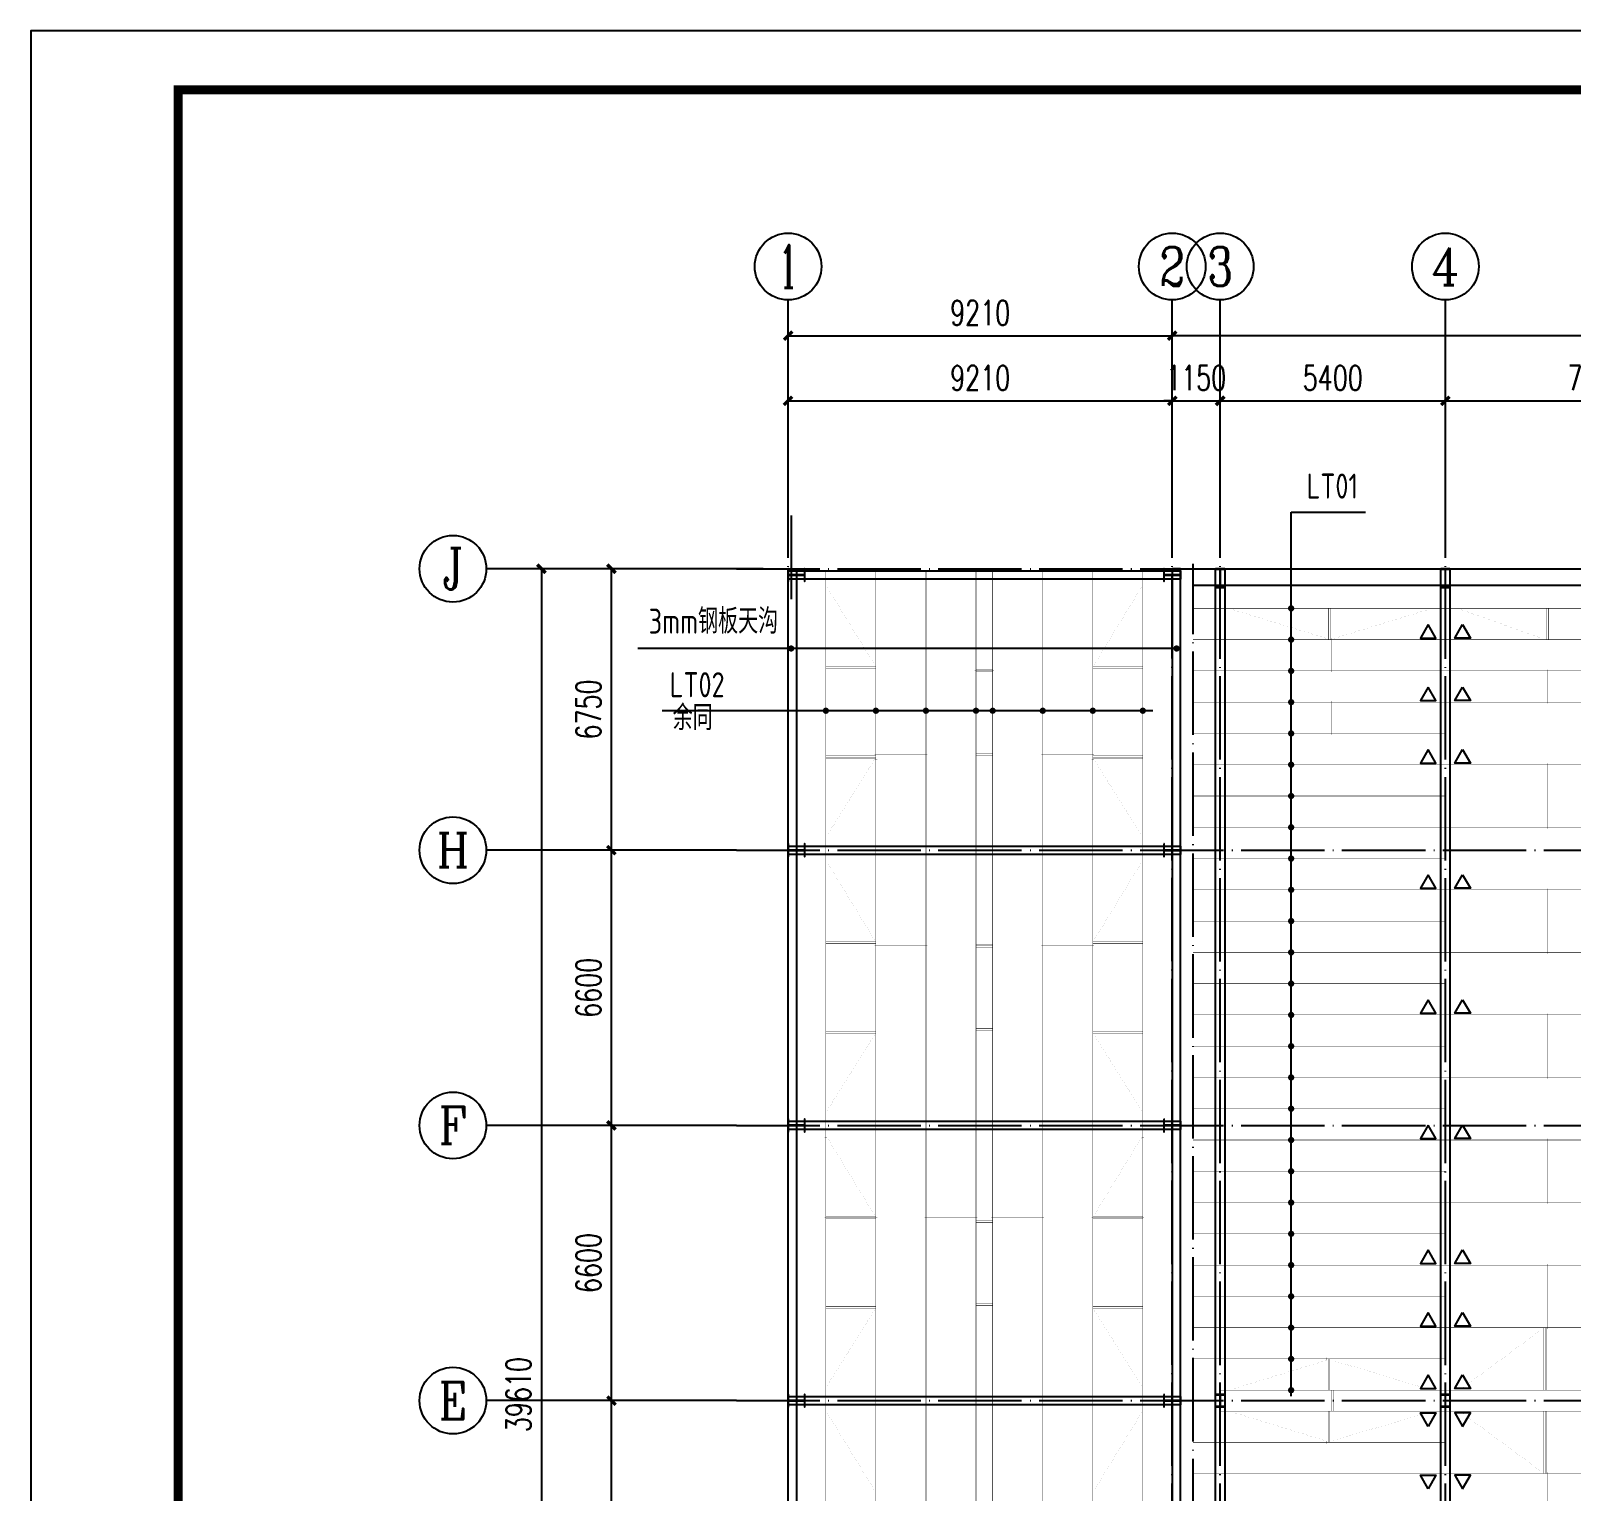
# Model space of a CAD drawing. Extents: x -89996 to 1006241, y -2176 to 440573.
# Drawn here: x 399293 to 436230, y 46801 to 81824 of the extents above; entities that cross this region are included whole.
import ezdxf
from ezdxf.enums import TextEntityAlignment as Align

# ---------------------------------------------------------------- set-up
doc = ezdxf.new("R2010")
doc.units = 0
doc.header["$LTSCALE"] = 1000
doc.header["$MEASUREMENT"] = 0
doc.linetypes.add('DOTE', pattern=[2.42, 2, -0.2, 0.02, -0.2])
doc.layers.add('_0', color=7, linetype='Continuous', lineweight=25)
for name, color, linetype in [('AXIS', 3, 'Continuous'), ('AXIS_TEXT', 7, 'Continuous'), ('DOTE', 1, 'DOTE'), ('GL', 150, 'Continuous'), ('GZ', 50, 'Continuous'), ('LT', 27, 'Continuous'), ('PUB_TEXT', 7, 'Continuous'), ('PUB_TITLE', 4, 'Continuous'), ('THIN', 7, 'Continuous'), ('WALL', 9, 'Continuous')]:
    doc.layers.add(name, color=color, linetype=linetype)
doc.styles.add('_TCH_AXIS', font='COMPLEX', dxfattribs={"bigfont": 'GBCBIG'})
doc.styles.add('_TCH_DIM_T3', font='SIMPLEX', dxfattribs={"width": 0.705882, "bigfont": 'GBCBIG'})
doc.styles.add('COMPLEX', font='COMPLEX')
doc.styles.add('TSSD_Norm', font='tssdeng.shx', dxfattribs={"bigfont": 'hztxt.shx'})
doc.dimstyles.new('_TCH_ARCH&&200', dxfattribs={"dimtxt": 595, "dimasz": 200, "dimexe": 500, "dimexo": 600, "dimgap": 252.5, "dimtad": 1, "dimdec": 0, "dimzin": 0, "dimdsep": 46, "dimtxsty": '_TCH_DIM_T3', "dimblk": 'ARCHTICK', "dimcen": 0.09, "dimclrt": 7, "dimazin": 2, "dimtfac": 1, "dimtdec": 0, "dimtix": 1, "dimtmove": 2, "dimatfit": 3, "dimfxl": 0, "dimtolj": 1, "dimtzin": 0, "dimarcsym": 0})
doc.dimstyles.new('TCH-200-1', dxfattribs={"dimtxt": 595, "dimasz": 200, "dimexe": 500, "dimexo": 600, "dimgap": 252.5, "dimtad": 1, "dimdec": 0, "dimzin": 0, "dimdsep": 46, "dimtxsty": '_TCH_DIM_T3', "dimblk": 'ARCHTICK', "dimcen": 0.09, "dimclrd": 3, "dimclre": 3, "dimclrt": 7, "dimazin": 2, "dimtfac": 1, "dimtdec": 0, "dimtix": 1, "dimtmove": 2, "dimatfit": 3, "dimfxl": 0, "dimtolj": 1, "dimtzin": 0, "dimarcsym": 0})

# ---------------------------------------------------------------- blocks, each defined once
blk = doc.blocks.new('_ArchTick')
at = {"color": 0, "linetype": 'ByBlock', "const_width": 0.4}
blk.add_lwpolyline([(-0.5, -0.5), (0.5, 0.5)], dxfattribs=at)
blk = doc.blocks.new('*D745')
at = {"layer": 'Defpoints', "color": 0, "transparency": 16777216}
for p in [(417453, 68923), (411537, 29313), (417453, 29313)]:
    blk.add_point(p, dxfattribs=at)
at = {"layer": 'WALL', "color": 3, "lineweight": -2, "transparency": 16777216}
for p, q in [((416853, 68923), (411037, 68923)), ((411537, 68923), (411537, 29313)), ((416853, 29313), (411037, 29313))]:
    blk.add_line(p, q, dxfattribs=at)
at = {"layer": 'WALL', "color": 3, "lineweight": -2, "transparency": 16777216, "xscale": 200, "yscale": 200, "zscale": 200}
for p, rotation in [((411537, 68923), 90), ((411537, 29313), 270)]:
    blk.add_blockref('_ArchTick', p, dxfattribs=dict(at, rotation=rotation))
at = {"layer": 'WALL', "color": 7, "transparency": 16777216, "insert": (410987, 49118), "char_height": 595, "attachment_point": 5, "rotation": 90, "style": '_TCH_DIM_T3'}
blk.add_mtext('\\A1;39610', dxfattribs=at)
blk = doc.blocks.new('*D748')
at = {"layer": 'Defpoints', "color": 0, "transparency": 16777216}
for p in [(426663, 74511), (417453, 69195), (426663, 69023)]:
    blk.add_point(p, dxfattribs=at)
at = {"layer": 'WALL', "color": 3, "lineweight": -2, "transparency": 16777216}
for p, q in [((417453, 69795), (417453, 75011)), ((426663, 69623), (426663, 75011)), ((417453, 74511), (426663, 74511))]:
    blk.add_line(p, q, dxfattribs=at)
at = {"layer": 'WALL', "color": 3, "lineweight": -2, "transparency": 16777216, "xscale": 200, "yscale": 200, "zscale": 200, "rotation": 180}
blk.add_blockref('_ArchTick', (417453, 74511), dxfattribs=at)
at = {"layer": 'WALL', "color": 3, "lineweight": -2, "transparency": 16777216, "xscale": 200, "yscale": 200, "zscale": 200}
blk.add_blockref('_ArchTick', (426663, 74511), dxfattribs=at)
at = {"layer": 'WALL', "color": 7, "transparency": 16777216, "insert": (422058, 75061), "char_height": 595, "attachment_point": 5, "style": '_TCH_DIM_T3'}
blk.add_mtext('\\A1;9210', dxfattribs=at)
blk = doc.blocks.new('*D749')
at = {"layer": 'Defpoints', "color": 0, "transparency": 16777216}
for p in [(426663, 74511), (505973, 69263), (426663, 69023)]:
    blk.add_point(p, dxfattribs=at)
at = {"layer": 'WALL', "color": 3, "lineweight": -2, "transparency": 16777216}
for p, q in [((426663, 69623), (426663, 75011)), ((505973, 69863), (505973, 75011)), ((505973, 74511), (426663, 74511))]:
    blk.add_line(p, q, dxfattribs=at)
at = {"layer": 'WALL', "color": 3, "lineweight": -2, "transparency": 16777216, "xscale": 200, "yscale": 200, "zscale": 200, "rotation": 180}
blk.add_blockref('_ArchTick', (426663, 74511), dxfattribs=at)
at = {"layer": 'WALL', "color": 3, "lineweight": -2, "transparency": 16777216, "xscale": 200, "yscale": 200, "zscale": 200}
blk.add_blockref('_ArchTick', (505973, 74511), dxfattribs=at)
at = {"layer": 'WALL', "color": 7, "transparency": 16777216, "insert": (466318, 75061), "char_height": 595, "attachment_point": 5, "style": '_TCH_DIM_T3'}
blk.add_mtext('\\A1;79310', dxfattribs=at)
blk = doc.blocks.new('_AXISO')
blk.add_circle((0, 0), 0.5)
at = {"layer": 'AXIS_TEXT', "style": 'COMPLEX', "width": 1.041667}
blk.add_attdef('A', text='', height=0.56, dxfattribs=at).set_placement((-0.25, -0.28), (0.25, -0.28), align=Align.FIT)
blk = doc.blocks.new('*D3058')
at = {"layer": 'AXIS', "color": 0, "lineweight": -2, "transparency": 16777216}
for p, q in [((8837, 49335), (8837, 52285)), ((18048, 49335), (18048, 52285)), ((8837, 51785), (18048, 51785))]:
    blk.add_line(p, q, dxfattribs=at)
at = {"layer": 'Defpoints', "color": 0, "transparency": 16777216}
for p in [(18048, 51785), (8837, 48735), (18048, 48735)]:
    blk.add_point(p, dxfattribs=at)
at = {"layer": 'AXIS', "color": 0, "lineweight": -2, "transparency": 16777216, "xscale": 200, "yscale": 200, "zscale": 200, "rotation": 180}
blk.add_blockref('_ArchTick', (8837, 51785), dxfattribs=at)
at = {"layer": 'AXIS', "color": 0, "lineweight": -2, "transparency": 16777216, "xscale": 200, "yscale": 200, "zscale": 200}
blk.add_blockref('_ArchTick', (18048, 51785), dxfattribs=at)
at = {"layer": 'AXIS', "color": 7, "transparency": 16777216, "insert": (13443, 52335), "char_height": 595, "attachment_point": 5, "style": '_TCH_DIM_T3'}
blk.add_mtext('\\A1;9210', dxfattribs=at)
blk = doc.blocks.new('*D3059')
at = {"layer": 'AXIS', "color": 0, "lineweight": -2, "transparency": 16777216}
for p, q in [((18048, 49335), (18048, 52285)), ((19197, 49335), (19197, 52285)), ((18048, 51785), (17848, 51785)), ((18048, 51785), (19197, 51785)), ((19197, 51785), (19397, 51785))]:
    blk.add_line(p, q, dxfattribs=at)
at = {"layer": 'Defpoints', "color": 0, "transparency": 16777216}
for p in [(19197, 51785), (18048, 48735), (19197, 48735)]:
    blk.add_point(p, dxfattribs=at)
at = {"layer": 'AXIS', "color": 0, "lineweight": -2, "transparency": 16777216, "xscale": 200, "yscale": 200, "zscale": 200}
blk.add_blockref('_ArchTick', (18048, 51785), dxfattribs=at)
at = {"layer": 'AXIS', "color": 0, "lineweight": -2, "transparency": 16777216, "xscale": 200, "yscale": 200, "zscale": 200, "rotation": 180}
blk.add_blockref('_ArchTick', (19197, 51785), dxfattribs=at)
at = {"layer": 'AXIS', "color": 7, "transparency": 16777216, "insert": (18623, 52335), "char_height": 595, "attachment_point": 5, "style": '_TCH_DIM_T3'}
blk.add_mtext('\\A1;1150', dxfattribs=at)
blk = doc.blocks.new('*D3060')
at = {"layer": 'AXIS', "color": 0, "lineweight": -2, "transparency": 16777216}
for p, q in [((19197, 49335), (19197, 52285)), ((24597, 49335), (24597, 52285)), ((19197, 51785), (24597, 51785))]:
    blk.add_line(p, q, dxfattribs=at)
at = {"layer": 'Defpoints', "color": 0, "transparency": 16777216}
for p in [(24597, 51785), (19197, 48735), (24597, 48735)]:
    blk.add_point(p, dxfattribs=at)
at = {"layer": 'AXIS', "color": 0, "lineweight": -2, "transparency": 16777216, "xscale": 200, "yscale": 200, "zscale": 200, "rotation": 180}
blk.add_blockref('_ArchTick', (19197, 51785), dxfattribs=at)
at = {"layer": 'AXIS', "color": 0, "lineweight": -2, "transparency": 16777216, "xscale": 200, "yscale": 200, "zscale": 200}
blk.add_blockref('_ArchTick', (24597, 51785), dxfattribs=at)
at = {"layer": 'AXIS', "color": 7, "transparency": 16777216, "insert": (21897, 52335), "char_height": 595, "attachment_point": 5, "style": '_TCH_DIM_T3'}
blk.add_mtext('\\A1;5400', dxfattribs=at)
blk = doc.blocks.new('*D3061')
at = {"layer": 'AXIS', "color": 0, "lineweight": -2, "transparency": 16777216}
for p, q in [((24597, 49335), (24597, 52285)), ((31897, 49335), (31897, 52285)), ((24597, 51785), (31897, 51785))]:
    blk.add_line(p, q, dxfattribs=at)
at = {"layer": 'Defpoints', "color": 0, "transparency": 16777216}
for p in [(31897, 51785), (24597, 48735), (31897, 48735)]:
    blk.add_point(p, dxfattribs=at)
at = {"layer": 'AXIS', "color": 0, "lineweight": -2, "transparency": 16777216, "xscale": 200, "yscale": 200, "zscale": 200, "rotation": 180}
blk.add_blockref('_ArchTick', (24597, 51785), dxfattribs=at)
at = {"layer": 'AXIS', "color": 0, "lineweight": -2, "transparency": 16777216, "xscale": 200, "yscale": 200, "zscale": 200}
blk.add_blockref('_ArchTick', (31897, 51785), dxfattribs=at)
at = {"layer": 'AXIS', "color": 7, "transparency": 16777216, "insert": (28247, 52335), "char_height": 595, "attachment_point": 5, "style": '_TCH_DIM_T3'}
blk.add_mtext('\\A1;7300', dxfattribs=at)
blk = doc.blocks.new('*D3073')
at = {"layer": 'AXIS', "color": 0, "lineweight": -2, "transparency": 16777216}
for p, q in [((6998, 27808), (4100, 27808)), ((4600, 21208), (4600, 27808)), ((6998, 21208), (4100, 21208))]:
    blk.add_line(p, q, dxfattribs=at)
at = {"layer": 'Defpoints', "color": 0, "transparency": 16777216}
for p in [(4600, 27808), (7598, 27808), (7598, 21208)]:
    blk.add_point(p, dxfattribs=at)
at = {"layer": 'AXIS', "color": 0, "lineweight": -2, "transparency": 16777216, "xscale": 200, "yscale": 200, "zscale": 200}
for p, rotation in [((4600, 27808), 90), ((4600, 21208), 270)]:
    blk.add_blockref('_ArchTick', p, dxfattribs=dict(at, rotation=rotation))
at = {"layer": 'AXIS', "color": 7, "transparency": 16777216, "insert": (4050, 24508), "char_height": 595, "attachment_point": 5, "rotation": 90, "style": '_TCH_DIM_T3'}
blk.add_mtext('\\A1;6600', dxfattribs=at)
blk = doc.blocks.new('*D3074')
at = {"layer": 'AXIS', "color": 0, "lineweight": -2, "transparency": 16777216}
for p, q in [((6998, 34408), (4100, 34408)), ((4600, 27808), (4600, 34408)), ((6998, 27808), (4100, 27808))]:
    blk.add_line(p, q, dxfattribs=at)
at = {"layer": 'Defpoints', "color": 0, "transparency": 16777216}
for p in [(4600, 34408), (7598, 34408), (7598, 27808)]:
    blk.add_point(p, dxfattribs=at)
at = {"layer": 'AXIS', "color": 0, "lineweight": -2, "transparency": 16777216, "xscale": 200, "yscale": 200, "zscale": 200}
for p, rotation in [((4600, 34408), 90), ((4600, 27808), 270)]:
    blk.add_blockref('_ArchTick', p, dxfattribs=dict(at, rotation=rotation))
at = {"layer": 'AXIS', "color": 7, "transparency": 16777216, "insert": (4050, 31108), "char_height": 595, "attachment_point": 5, "rotation": 90, "style": '_TCH_DIM_T3'}
blk.add_mtext('\\A1;6600', dxfattribs=at)
blk = doc.blocks.new('*D3075')
at = {"layer": 'AXIS', "color": 0, "lineweight": -2, "transparency": 16777216}
for p, q in [((6998, 41008), (4100, 41008)), ((4600, 34408), (4600, 41008)), ((6998, 34408), (4100, 34408))]:
    blk.add_line(p, q, dxfattribs=at)
at = {"layer": 'Defpoints', "color": 0, "transparency": 16777216}
for p in [(4600, 41008), (7598, 41008), (7598, 34408)]:
    blk.add_point(p, dxfattribs=at)
at = {"layer": 'AXIS', "color": 0, "lineweight": -2, "transparency": 16777216, "xscale": 200, "yscale": 200, "zscale": 200}
for p, rotation in [((4600, 41008), 90), ((4600, 34408), 270)]:
    blk.add_blockref('_ArchTick', p, dxfattribs=dict(at, rotation=rotation))
at = {"layer": 'AXIS', "color": 7, "transparency": 16777216, "insert": (4050, 37708), "char_height": 595, "attachment_point": 5, "rotation": 90, "style": '_TCH_DIM_T3'}
blk.add_mtext('\\A1;6600', dxfattribs=at)
blk = doc.blocks.new('*D3076')
at = {"layer": 'AXIS', "color": 0, "lineweight": -2, "transparency": 16777216}
for p, q in [((6998, 47758), (4100, 47758)), ((4600, 41008), (4600, 47758)), ((6998, 41008), (4100, 41008))]:
    blk.add_line(p, q, dxfattribs=at)
at = {"layer": 'Defpoints', "color": 0, "transparency": 16777216}
for p in [(4600, 47758), (7598, 47758), (7598, 41008)]:
    blk.add_point(p, dxfattribs=at)
at = {"layer": 'AXIS', "color": 0, "lineweight": -2, "transparency": 16777216, "xscale": 200, "yscale": 200, "zscale": 200}
for p, rotation in [((4600, 47758), 90), ((4600, 41008), 270)]:
    blk.add_blockref('_ArchTick', p, dxfattribs=dict(at, rotation=rotation))
at = {"layer": 'AXIS', "color": 7, "transparency": 16777216, "insert": (4050, 44383), "char_height": 595, "attachment_point": 5, "rotation": 90, "style": '_TCH_DIM_T3'}
blk.add_mtext('\\A1;6750', dxfattribs=at)
blk = doc.blocks.new('A$C39280D4C')
at = {"layer": 'AXIS'}
for p, q in [((8837.4, 48734.6), (8837.4, 54206)), ((18047.6, 48734.6), (18047.6, 54206)), ((19197.4, 48734.6), (19197.4, 54206)), ((24597.4, 48734.6), (24597.4, 54206)), ((7597.7, 47757.8), (1600.3, 47757.8)), ((7597.7, 41007.8), (1600.3, 41007.8)), ((7597.7, 34407.8), (1600.3, 34407.8)), ((7597.7, 27807.8), (1600.3, 27807.8))]:
    blk.add_line(p, q, dxfattribs=at)
at = {"layer": 'DOTE'}
for p, q in [((8837.4, 6881), (8837.4, 48734.6)), ((18047.6, 6883.2), (18047.6, 48734.6)), ((19197.4, 6881), (19197.4, 48734.6)), ((24597.4, 6881), (24597.4, 48734.6)), ((7597.4, 47757.8), (98597.4, 47757.8)), ((7597.4, 41007.8), (98597.4, 41007.8)), ((7597.4, 34407.8), (98597.4, 34407.8)), ((7597.4, 27807.8), (98597.4, 27807.8))]:
    blk.add_line(p, q, dxfattribs=at)
at = {"layer": 'GZ'}
for points in [[(8837.4, 47757.5), (8837.4, 47457.5), (8847.4, 47457.5), (8847.4, 47600.7), (8852.4, 47604.5), (9222.8, 47604.5), (9227.4, 47600.7), (9227.4, 47457.5), (9237.4, 47457.5), (9237.4, 47757.5), (9227.4, 47757.5), (9227.4, 47614.5), (9222.9, 47610.5), (8852.4, 47610.5), (8847.4, 47614.5), (8847.4, 47757.5), (8837.4, 47757.5)], [(17847.4, 47757.5), (17847.4, 47457.5), (17857.4, 47457.5), (17857.4, 47600.7), (17862.4, 47604.5), (18232.8, 47604.5), (18237.4, 47600.7), (18237.4, 47457.5), (18247.4, 47457.5), (18247.4, 47757.5), (18237.4, 47757.5), (18237.4, 47614.5), (18232.9, 47610.5), (17862.4, 47610.5), (17857.4, 47614.5), (17857.4, 47757.5), (17847.4, 47757.5)], [(19307.4, 47757.8), (19087.4, 47757.8), (19087.4, 47747.8), (19190.6, 47747.8), (19194.4, 47742.8), (19194.4, 47322.4), (19190.6, 47317.8), (19087.4, 47317.8), (19087.4, 47307.8), (19307.4, 47307.8), (19307.4, 47317.8), (19204.4, 47317.8), (19200.4, 47322.3), (19200.4, 47742.8), (19204.4, 47747.8), (19307.4, 47747.8), (19307.4, 47757.8)], [(24707.4, 47757.8), (24487.4, 47757.8), (24487.4, 47747.8), (24590.6, 47747.8), (24594.4, 47742.8), (24594.4, 47322.4), (24590.6, 47317.8), (24487.4, 47317.8), (24487.4, 47307.8), (24707.4, 47307.8), (24707.4, 47317.8), (24604.4, 47317.8), (24600.4, 47322.3), (24600.4, 47742.8), (24604.4, 47747.8), (24707.4, 47747.8), (24707.4, 47757.8)], [(8837.4, 41157.8), (8837.4, 40857.8), (8847.4, 40857.8), (8847.4, 41000.9), (8852.4, 41004.8), (9222.8, 41004.8), (9227.4, 41000.9), (9227.4, 40857.8), (9237.4, 40857.8), (9237.4, 41157.8), (9227.4, 41157.8), (9227.4, 41014.8), (9222.9, 41010.8), (8852.4, 41010.8), (8847.4, 41014.8), (8847.4, 41157.8), (8837.4, 41157.8)], [(17847.4, 41157.8), (17847.4, 40857.8), (17857.4, 40857.8), (17857.4, 41000.9), (17862.4, 41004.8), (18232.8, 41004.8), (18237.4, 41000.9), (18237.4, 40857.8), (18247.4, 40857.8), (18247.4, 41157.8), (18237.4, 41157.8), (18237.4, 41014.8), (18232.9, 41010.8), (17862.4, 41010.8), (17857.4, 41014.8), (17857.4, 41157.8), (17847.4, 41157.8)], [(8837.4, 34557.8), (8837.4, 34257.8), (8847.4, 34257.8), (8847.4, 34400.9), (8852.4, 34404.8), (9222.8, 34404.8), (9227.4, 34400.9), (9227.4, 34257.8), (9237.4, 34257.8), (9237.4, 34557.8), (9227.4, 34557.8), (9227.4, 34414.8), (9222.9, 34410.8), (8852.4, 34410.8), (8847.4, 34414.8), (8847.4, 34557.8), (8837.4, 34557.8)], [(17847.4, 34557.8), (17847.4, 34257.8), (17857.4, 34257.8), (17857.4, 34400.9), (17862.4, 34404.8), (18232.8, 34404.8), (18237.4, 34400.9), (18237.4, 34257.8), (18247.4, 34257.8), (18247.4, 34557.8), (18237.4, 34557.8), (18237.4, 34414.8), (18232.9, 34410.8), (17862.4, 34410.8), (17857.4, 34414.8), (17857.4, 34557.8), (17847.4, 34557.8)], [(8837.4, 27957.8), (8837.4, 27657.8), (8847.4, 27657.8), (8847.4, 27800.9), (8852.4, 27804.8), (9222.8, 27804.8), (9227.4, 27800.9), (9227.4, 27657.8), (9237.4, 27657.8), (9237.4, 27957.8), (9227.4, 27957.8), (9227.4, 27814.8), (9222.9, 27810.8), (8852.4, 27810.8), (8847.4, 27814.8), (8847.4, 27957.8), (8837.4, 27957.8)], [(17847.4, 27957.8), (17847.4, 27657.8), (17857.4, 27657.8), (17857.4, 27800.9), (17862.4, 27804.8), (18232.8, 27804.8), (18237.4, 27800.9), (18237.4, 27657.8), (18247.4, 27657.8), (18247.4, 27957.8), (18237.4, 27957.8), (18237.4, 27814.8), (18232.9, 27810.8), (17862.4, 27810.8), (17857.4, 27814.8), (17857.4, 27957.8), (17847.4, 27957.8)], [(19307.4, 27958.1), (19087.4, 27958.1), (19087.4, 27948.1), (19190.6, 27948.1), (19194.4, 27943.1), (19194.4, 27672.7), (19190.6, 27668.1), (19087.4, 27668.1), (19087.4, 27658.1), (19307.4, 27658.1), (19307.4, 27668.1), (19204.4, 27668.1), (19200.4, 27672.5), (19200.4, 27943.1), (19204.4, 27948.1), (19307.4, 27948.1), (19307.4, 27958.1)], [(24707.4, 27958.1), (24487.4, 27958.1), (24487.4, 27948.1), (24590.6, 27948.1), (24594.4, 27943.1), (24594.4, 27672.7), (24590.6, 27668.1), (24487.4, 27668.1), (24487.4, 27658.1), (24707.4, 27658.1), (24707.4, 27668.1), (24604.4, 27668.1), (24600.4, 27672.5), (24600.4, 27943.1), (24604.4, 27948.1), (24707.4, 27948.1), (24707.4, 27958.1)]]:
    blk.add_lwpolyline(points, close=True, dxfattribs=at)
at = {"layer": 'AXIS'}
ref = blk.add_blockref('_AXISO', (8837.4, 55006), dxfattribs=dict(at, xscale=1600, yscale=1600, zscale=1600))
ref.add_attrib('A', '1', dxfattribs={"layer": 'AXIS_TEXT', "height": 1029.4, "style": '_TCH_AXIS'}).set_placement((8616.8, 54491.3), (9058, 54491.3), align=Align.FIT)
ref = blk.add_blockref('_AXISO', (18047.6, 55006), dxfattribs=dict(at, xscale=1600, yscale=1600, zscale=1600))
ref.add_attrib('A', '2', dxfattribs={"layer": 'AXIS_TEXT', "height": 931.9, "style": '_TCH_AXIS'}).set_placement((17737, 54540), (18358.2, 54540), align=Align.FIT)
ref = blk.add_blockref('_AXISO', (19197.4, 55006), dxfattribs=dict(at, xscale=1600, yscale=1600, zscale=1600))
ref.add_attrib('A', '3', dxfattribs={"layer": 'AXIS_TEXT', "height": 931.9, "style": '_TCH_AXIS'}).set_placement((18886.8, 54540), (19508.1, 54540), align=Align.FIT)
ref = blk.add_blockref('_AXISO', (24597.4, 55006), dxfattribs=dict(at, xscale=1600, yscale=1600, zscale=1600))
ref.add_attrib('A', '4', dxfattribs={"layer": 'AXIS_TEXT', "height": 890.9, "style": '_TCH_AXIS'}).set_placement((24258, 54560.6), (24936.8, 54560.6), align=Align.FIT)
ref = blk.add_blockref('_AXISO', (800.3, 47757.8), dxfattribs=dict(at, xscale=1600, yscale=1600, zscale=1600))
ref.add_attrib('A', 'J', dxfattribs={"layer": 'AXIS_TEXT', "height": 992.1, "style": '_TCH_AXIS'}).set_placement((540.4, 47261.7), (1060.1, 47261.7), align=Align.FIT)
ref = blk.add_blockref('_AXISO', (800.3, 41007.8), dxfattribs=dict(at, xscale=1600, yscale=1600, zscale=1600))
ref.add_attrib('A', 'H', dxfattribs={"layer": 'AXIS_TEXT', "height": 811, "style": '_TCH_AXIS'}).set_placement((414.1, 40602.3), (1186.5, 40602.3), align=Align.FIT)
ref = blk.add_blockref('_AXISO', (800.3, 34407.8), dxfattribs=dict(at, xscale=1600, yscale=1600, zscale=1600))
ref.add_attrib('A', 'F', dxfattribs={"layer": 'AXIS_TEXT', "height": 890.9, "style": '_TCH_AXIS'}).set_placement((460.9, 33962.4), (1139.7, 33962.4), align=Align.FIT)
ref = blk.add_blockref('_AXISO', (800.3, 27807.8), dxfattribs=dict(at, xscale=1600, yscale=1600, zscale=1600))
ref.add_attrib('A', 'E', dxfattribs={"layer": 'AXIS_TEXT', "height": 890.9, "style": '_TCH_AXIS'}).set_placement((460.9, 27362.4), (1139.7, 27362.4), align=Align.FIT)
for p1, p2, distance, picture, middle in [((8837.4, 48734.6), (18047.6, 48734.6), 3050, '*D3058', (13442.5, 52334.6)), ((18047.6, 48734.6), (19197.4, 48734.6), 3050, '*D3059', (18622.5, 52334.6)), ((19197.4, 48734.6), (24597.4, 48734.6), 3050, '*D3060', (21897.4, 52334.6)), ((24597.4, 48734.6), (31897.4, 48734.6), 3050, '*D3061', (28247.4, 52334.6)), ((7597.7, 41007.8), (7597.7, 47757.8), 2997.7, '*D3076', (4050, 44382.8)), ((7597.7, 34407.8), (7597.7, 41007.8), 2997.7, '*D3075', (4050, 37707.8)), ((7597.7, 27807.8), (7597.7, 34407.8), 2997.7, '*D3074', (4050, 31107.8)), ((7597.7, 21207.8), (7597.7, 27807.8), 2997.7, '*D3073', (4050, 24507.8))]:
    dim = blk.add_aligned_dim(p1=p1, p2=p2, distance=distance, dimstyle='_TCH_ARCH&&200', dxfattribs=at)
    dim.commit()
    dim.dimension.update_dxf_attribs({"geometry": picture, "text_midpoint": middle})

msp = doc.modelspace()

# ---------------------------------------------------------------- linework, layer by layer
at = {"layer": '_0', "color": 1, "const_width": 75}
for points in [[(429477.89, 67972.7, 1), (429552.89, 67972.7, 1)], [(429477.89, 67222.7, 1), (429552.89, 67222.7, 1)], [(417488.26, 67010.34, 1), (417563.26, 67010.34, 1)], [(426730.29, 67010.34, 1), (426805.29, 67010.34, 1)], [(429477.89, 66472.71, 1), (429552.89, 66472.71, 1)], [(429477.89, 65722.7, 1), (429552.89, 65722.7, 1)], [(418358.21, 65479.86, 1), (418358.21, 65554.86, 1)], [(419558.21, 65479.86, 1), (419558.21, 65554.86, 1)], [(420758.21, 65479.86, 1), (420758.21, 65554.86, 1)], [(421958.21, 65479.86, 1), (421958.21, 65554.86, 1)], [(422358.21, 65479.87, 1), (422358.21, 65554.87, 1)], [(423558.21, 65479.87, 1), (423558.21, 65554.87, 1)], [(424758.21, 65479.87, 1), (424758.21, 65554.87, 1)], [(425958.21, 65479.87, 1), (425958.21, 65554.87, 1)], [(429477.89, 64972.7, 1), (429552.89, 64972.7, 1)], [(429477.9, 64222.69, 1), (429552.9, 64222.69, 1)], [(429477.9, 63472.69, 1), (429552.9, 63472.69, 1)], [(429477.89, 62722.7, 1), (429552.89, 62722.7, 1)], [(429477.89, 61972.7, 1), (429552.89, 61972.7, 1)], [(429477.9, 61222.69, 1), (429552.9, 61222.69, 1)], [(429477.9, 60472.69, 1), (429552.9, 60472.69, 1)], [(429477.9, 59722.69, 1), (429552.9, 59722.69, 1)], [(429477.9, 58972.69, 1), (429552.9, 58972.69, 1)], [(429477.9, 58222.69, 1), (429552.9, 58222.69, 1)], [(429477.9, 57472.69, 1), (429552.9, 57472.69, 1)], [(429477.9, 56722.69, 1), (429552.9, 56722.69, 1)], [(429477.9, 55972.69, 1), (429552.9, 55972.69, 1)], [(429477.9, 55222.69, 1), (429552.9, 55222.69, 1)], [(429477.9, 54472.69, 1), (429552.9, 54472.69, 1)], [(429477.9, 53722.69, 1), (429552.9, 53722.69, 1)], [(429477.9, 52972.69, 1), (429552.9, 52972.69, 1)], [(429477.9, 52222.7, 1), (429552.9, 52222.7, 1)], [(429477.9, 51472.7, 1), (429552.9, 51472.7, 1)], [(429477.91, 50722.69, 1), (429552.91, 50722.69, 1)], [(429477.91, 49972.69, 1), (429552.91, 49972.69, 1)], [(429477.91, 49222.69, 1), (429552.91, 49222.69, 1)]]:
    msp.add_lwpolyline(points, format="xyb", close=True, dxfattribs=at)
at = {"layer": 'AXIS'}
msp.add_line((417525.76, 70198.53), (417525.76, 68195.8), dxfattribs=at)
at = {"layer": 'AXIS', "linetype": 'ByBlock'}
for p, q in [((429515.39, 70281.29), (431296.04, 70281.29)), ((429515.39, 49079.82), (429515.39, 70281.29)), ((413846.11, 67021.08), (426755.07, 67021.08)), ((426199.82, 65517.36), (414433.78, 65517.36))]:
    msp.add_line(p, q, dxfattribs=at)
at = {"layer": 'AXIS', "color": 4, "linetype": 'ByBlock', "ltscale": 0.1}
for points in [[(417453.21, 29312.58), (417453.21, 68922.33), (417653.21, 68922.33), (417653.21, 29312.58)], [(426863.21, 29312.58), (426863.21, 68922.33), (426663.21, 68922.33), (426663.21, 29312.58)], [(427163.21, 68922.58), (505973.21, 68922.58), (505973.21, 68522.58), (427163.21, 68522.58)]]:
    msp.add_lwpolyline(points, close=True, dxfattribs=at)
at = {"layer": 'AXIS', "color": 3, "linetype": 'ByBlock'}
for points, const_width in [([(418328.21, 68483.09), (418388.21, 68483.09), (419528.21, 66615.86), (419588.21, 66615.86)], 1), ([(425988.18, 68483.09), (425928.18, 68483.09), (424788.19, 66615.86), (424728.19, 66615.86)], 1), ([(428115.08, 68002.6), (428115.08, 67942.6), (430365.96, 67252.6), (430365.96, 67192.6)], 1), ([(430431.23, 68002.67), (430431.23, 67942.67), (430431.23, 67252.68), (430431.23, 67192.68)], 1), ([(432796.87, 68002.56), (432796.87, 67942.56), (430545.99, 67252.56), (430545.99, 67192.56)], 1), ([(433585.13, 68002.89), (433585.13, 67942.89), (435536.61, 67252.89), (435536.61, 67192.89)], 1), ([(435656.63, 68002.82), (435656.63, 67942.82), (435656.63, 67252.83), (435656.63, 67192.83)], 1), ([(430491.23, 66442.7), (430491.23, 66502.7), (430491.23, 67192.68), (430491.23, 67252.68)], 1), ([(435596.61, 66442.89), (435596.61, 66502.89), (435596.61, 67192.89), (435596.61, 67252.89)], 1), ([(419588.21, 66555.84), (419528.21, 66555.84), (418388.21, 66555.84), (418328.21, 66555.84)], 1), ([(420788.21, 66495.82), (420728.21, 66495.82), (419588.22, 66495.82), (419528.22, 66495.82)], 1), ([(421988.19, 66555.84), (421928.19, 66555.84), (420788.21, 66555.84), (420728.21, 66555.84)], 1), ([(422328.21, 66555.84), (422388.21, 66555.84), (423528.19, 66555.84), (423588.19, 66555.84)], 1), ([(423528.19, 66495.82), (423588.19, 66495.82), (424728.18, 66495.82), (424788.18, 66495.82)], 1), ([(424728.19, 66555.84), (424788.19, 66555.84), (425928.19, 66555.84), (425988.19, 66555.84)], 1), ([(430425.96, 65692.68), (430425.96, 65752.68), (430425.96, 66442.68), (430425.96, 66502.68)], 1), ([(435661.88, 65692.91), (435661.88, 65752.91), (435661.88, 66442.9), (435661.88, 66502.9)], 1), ([(421928.21, 66474.16), (421988.21, 66474.16), (422328.21, 66474.16), (422388.21, 66474.16)], 1), ([(430491.23, 64942.7), (430491.23, 65002.7), (430491.23, 65692.68), (430491.23, 65752.68)], 1), ([(435601.86, 64192.9), (435601.86, 64252.9), (435601.86, 65692.9), (435601.86, 65752.9)], 1), ([(430431.21, 64192.61), (430431.21, 64252.61), (430431.21, 64942.61), (430431.21, 65002.61)], 1), ([(418328.2, 62528.42), (418388.2, 62528.42), (419528.21, 64348.41), (419588.21, 64348.41)], 1), ([(419588.21, 64408.43), (419528.21, 64408.43), (418388.21, 64408.43), (418328.21, 64408.43)], 1), ([(420788.21, 64468.46), (420728.21, 64468.46), (419588.22, 64468.46), (419528.22, 64468.46)], 1), ([(421988.19, 64408.44), (421928.19, 64408.44), (420788.21, 64408.44), (420728.21, 64408.44)], 1), ([(421928.21, 64475.15), (421988.21, 64475.15), (422328.21, 64475.15), (422388.21, 64475.15)], 1), ([(422328.21, 64408.44), (422388.21, 64408.44), (423528.19, 64408.44), (423588.19, 64408.44)], 1), ([(423528.19, 64468.46), (423588.19, 64468.46), (424728.18, 64468.46), (424788.18, 64468.46)], 1), ([(424728.19, 64408.43), (424788.19, 64408.43), (425928.19, 64408.43), (425988.19, 64408.43)], 1), ([(425988.19, 62528.42), (425928.19, 62528.42), (424788.19, 64348.41), (424728.19, 64348.41)], 1), ([(430461.22, 63457.58), (430461.22, 63487.58), (430461.22, 64207.57), (430461.22, 64237.57)], 0.5), ([(435661.88, 62692.9), (435661.88, 62752.9), (435661.88, 64192.9), (435661.88, 64252.9)], 1), ([(430431.21, 62707.58), (430431.21, 62737.58), (430431.21, 63457.58), (430431.21, 63487.58)], 0.5), ([(430461.22, 61957.58), (430461.22, 61987.58), (430461.22, 62707.57), (430461.22, 62737.57)], 0.5), ([(435601.86, 61192.9), (435601.86, 61252.9), (435601.86, 62692.9), (435601.86, 62752.9)], 1), ([(418328.21, 61883.22), (418388.21, 61883.22), (419528.21, 60015.99), (419588.21, 60015.99)], 1), ([(425988.18, 61883.22), (425928.18, 61883.22), (424788.19, 60015.99), (424728.19, 60015.99)], 1), ([(430431.21, 61207.58), (430431.21, 61237.58), (430431.21, 61957.58), (430431.21, 61987.58)], 0.5), ([(430461.2, 60457.58), (430461.2, 60487.58), (430461.2, 61207.58), (430461.2, 61237.58)], 0.5), ([(435661.84, 59692.9), (435661.84, 59752.9), (435661.84, 61192.9), (435661.84, 61252.9)], 1), ([(430431.2, 59707.57), (430431.2, 59737.57), (430431.2, 60457.57), (430431.2, 60487.57)], 0.5), ([(419588.21, 59955.97), (419528.21, 59955.97), (418388.21, 59955.97), (418328.21, 59955.97)], 1), ([(420788.21, 59895.95), (420728.21, 59895.95), (419588.22, 59895.95), (419528.22, 59895.95)], 1), ([(421988.19, 59955.97), (421928.19, 59955.97), (420788.21, 59955.97), (420728.21, 59955.97)], 1), ([(421928.21, 59874.29), (421988.21, 59874.29), (422328.21, 59874.29), (422388.21, 59874.29)], 1), ([(422328.21, 59955.97), (422388.21, 59955.97), (423528.19, 59955.97), (423588.19, 59955.97)], 1), ([(423528.19, 59895.95), (423588.19, 59895.95), (424728.18, 59895.95), (424788.18, 59895.95)], 1), ([(424728.19, 59955.97), (424788.19, 59955.97), (425928.19, 59955.97), (425988.19, 59955.97)], 1), ([(430461.2, 58957.57), (430461.2, 58987.57), (430461.2, 59707.57), (430461.2, 59737.57)], 0.5), ([(435601.85, 58192.89), (435601.85, 58252.89), (435601.85, 59692.89), (435601.85, 59752.89)], 1), ([(430431.2, 58207.57), (430431.2, 58237.57), (430431.2, 58957.57), (430431.2, 58987.57)], 0.5), ([(430461.22, 57457.58), (430461.22, 57487.58), (430461.22, 58207.57), (430461.22, 58237.57)], 0.5), ([(435661.85, 56692.89), (435661.85, 56752.89), (435661.85, 58192.89), (435661.85, 58252.89)], 1), ([(418328.2, 55928.55), (418388.2, 55928.55), (419528.21, 57748.54), (419588.21, 57748.54)], 1), ([(419588.21, 57808.56), (419528.21, 57808.56), (418388.21, 57808.56), (418328.21, 57808.56)], 1), ([(420788.21, 57868.59), (420728.21, 57868.59), (419588.22, 57868.58), (419528.22, 57868.58)], 1), ([(421988.19, 57808.56), (421928.19, 57808.56), (420788.21, 57808.56), (420728.21, 57808.56)], 1), ([(421928.21, 57875.28), (421988.21, 57875.28), (422328.21, 57875.28), (422388.21, 57875.28)], 1), ([(422328.21, 57808.56), (422388.21, 57808.56), (423528.19, 57808.56), (423588.19, 57808.56)], 1), ([(423528.19, 57868.59), (423588.19, 57868.59), (424728.18, 57868.58), (424788.18, 57868.58)], 1), ([(424728.19, 57808.56), (424788.19, 57808.56), (425928.19, 57808.56), (425988.19, 57808.56)], 1), ([(425988.19, 55928.55), (425928.19, 55928.55), (424788.19, 57748.54), (424728.19, 57748.54)], 1), ([(430431.21, 56707.58), (430431.21, 56737.58), (430431.21, 57457.58), (430431.21, 57487.58)], 0.5), ([(430461.22, 55957.58), (430461.22, 55987.58), (430461.22, 56707.57), (430461.22, 56737.57)], 0.5), ([(435601.85, 55192.89), (435601.85, 55252.89), (435601.85, 56692.89), (435601.85, 56752.89)], 1), ([(430431.21, 55207.58), (430431.21, 55237.58), (430431.21, 55957.58), (430431.21, 55987.58)], 0.5), ([(418328.21, 55283.22), (418388.21, 55283.22), (419528.21, 53415.99), (419588.21, 53415.99)], 1), ([(425988.18, 55283.22), (425928.18, 55283.22), (424788.19, 53415.99), (424728.19, 53415.99)], 1), ([(430461.2, 54457.58), (430461.2, 54487.58), (430461.2, 55207.58), (430461.2, 55237.58)], 0.5), ([(435661.89, 53692.9), (435661.89, 53752.9), (435661.89, 55192.9), (435661.89, 55252.9)], 1), ([(430431.2, 53707.57), (430431.2, 53737.57), (430431.2, 54457.57), (430431.2, 54487.57)], 0.5), ([(430461.2, 52957.57), (430461.2, 52987.57), (430461.2, 53707.57), (430461.2, 53737.57)], 0.5), ([(435601.87, 52192.9), (435601.87, 52252.9), (435601.86, 53692.9), (435601.86, 53752.9)], 1), ([(419588.21, 53355.97), (419528.21, 53355.97), (418388.21, 53355.97), (418328.21, 53355.97)], 1), ([(420788.21, 53295.95), (420728.21, 53295.95), (419588.22, 53295.95), (419528.22, 53295.95)], 1), ([(421988.19, 53355.97), (421928.19, 53355.97), (420788.21, 53355.97), (420728.21, 53355.97)], 1), ([(421928.21, 53274.29), (421988.21, 53274.29), (422328.21, 53274.29), (422388.21, 53274.29)], 1), ([(422328.21, 53355.97), (422388.21, 53355.97), (423528.19, 53355.97), (423588.19, 53355.97)], 1), ([(423528.19, 53295.95), (423588.19, 53295.95), (424728.18, 53295.95), (424788.18, 53295.95)], 1), ([(424728.19, 53355.97), (424788.19, 53355.97), (425928.19, 53355.97), (425988.19, 53355.97)], 1), ([(430431.2, 52207.57), (430431.2, 52237.57), (430431.2, 52957.57), (430431.2, 52987.57)], 0.5), ([(430461.22, 51457.58), (430461.22, 51487.58), (430461.22, 52207.57), (430461.22, 52237.57)], 0.5), ([(435661.84, 50692.9), (435661.84, 50752.9), (435661.84, 52192.9), (435661.84, 52252.9)], 1), ([(430431.21, 50707.58), (430431.21, 50737.58), (430431.21, 51457.58), (430431.21, 51487.58)], 0.5), ([(418328.2, 49328.55), (418388.2, 49328.55), (419528.21, 51148.54), (419588.21, 51148.54)], 1), ([(419588.21, 51208.56), (419528.21, 51208.56), (418388.21, 51208.56), (418328.21, 51208.56)], 1), ([(420788.21, 51268.59), (420728.21, 51268.59), (419588.22, 51268.58), (419528.22, 51268.58)], 1), ([(421988.19, 51208.56), (421928.19, 51208.56), (420788.21, 51208.56), (420728.21, 51208.56)], 1), ([(421928.21, 51275.28), (421988.21, 51275.28), (422328.21, 51275.28), (422388.21, 51275.28)], 1), ([(422328.21, 51208.56), (422388.21, 51208.56), (423528.19, 51208.56), (423588.19, 51208.56)], 1), ([(423528.19, 51268.59), (423588.19, 51268.59), (424728.18, 51268.58), (424788.18, 51268.58)], 1), ([(424728.19, 51208.56), (424788.19, 51208.56), (425928.19, 51208.56), (425988.19, 51208.56)], 1), ([(425988.19, 49328.55), (425928.19, 49328.55), (424788.19, 51148.54), (424728.19, 51148.54)], 1), ([(430461.2, 49957.58), (430461.2, 49987.58), (430461.2, 50707.58), (430461.2, 50737.58)], 0.5), ([(433590.37, 49192.67), (433590.37, 49252.67), (435541.85, 50692.67), (435541.85, 50752.67)], 1), ([(435601.85, 49192.67), (435601.85, 49252.67), (435601.85, 50692.67), (435601.85, 50752.67)], 1), ([(428120.32, 49192.54), (428120.32, 49252.54), (430371.2, 49942.7), (430371.2, 50002.7)], 1), ([(430431.2, 49207.54), (430431.2, 49237.54), (430431.2, 49957.54), (430431.2, 49987.54)], 0.5), ([(432802.27, 49192.54), (432802.27, 49252.54), (430491.39, 49942.7), (430491.39, 50002.7)], 1), ([(430512.88, 48692.64), (430512.88, 48752.64), (430512.88, 49192.52), (430512.88, 49252.52)], 1), ([(418328.21, 48683.22), (418388.21, 48683.22), (419528.21, 46815.99), (419588.21, 46815.99)], 1), ([(425988.18, 48683.22), (425928.18, 48683.22), (424788.19, 46815.99), (424728.19, 46815.99)], 1), ([(428120.32, 48752.62), (428120.32, 48692.62), (430371.2, 48002.47), (430371.2, 47942.47)], 1), ([(430431.2, 48737.62), (430431.2, 48707.62), (430431.2, 47987.62), (430431.2, 47957.62)], 0.5), ([(432802.27, 48752.62), (432802.27, 48692.62), (430491.39, 48002.47), (430491.39, 47942.47)], 1), ([(433590.37, 48752.92), (433590.37, 48692.92), (435541.85, 47252.91), (435541.85, 47192.91)], 1), ([(435601.85, 48752.91), (435601.85, 48692.91), (435601.85, 47252.91), (435601.85, 47192.91)], 1), ([(430461.2, 47987.59), (430461.2, 47957.59), (430461.2, 47237.59), (430461.2, 47207.59)], 0.5), ([(430431.21, 47237.59), (430431.21, 47207.59), (430431.21, 46487.59), (430431.21, 46457.59)], 0.5), ([(435661.84, 47252.85), (435661.84, 47192.85), (435661.84, 45752.85), (435661.84, 45692.85)], 1)]:
    msp.add_lwpolyline(points, dxfattribs=dict(at, const_width=const_width))
at = {"layer": 'AXIS', "color": 6, "linetype": 'ByBlock'}
for points, const_width in [([(430406.23, 67222.68), (430456.23, 67222.68), (430456.23, 67972.68), (430406.23, 67972.68)], 10), ([(435631.63, 67222.83), (435681.63, 67222.83), (435681.63, 67972.83), (435631.63, 67972.83)], 10), ([(419558.21, 66580.84), (419558.21, 66530.84), (418358.21, 66530.84), (418358.21, 66580.84)], 10), ([(422358.21, 66499.16), (422358.21, 66449.16), (421958.21, 66449.16), (421958.21, 66499.16)], 10), ([(424758.19, 66580.84), (424758.19, 66530.84), (425958.19, 66530.84), (425958.19, 66580.84)], 10), ([(419558.21, 64383.43), (419558.21, 64433.43), (418358.21, 64433.43), (418358.21, 64383.43)], 10), ([(422358.21, 64500.15), (422358.21, 64450.15), (421958.21, 64450.15), (421958.21, 64500.15)], 10), ([(424758.19, 64383.43), (424758.19, 64433.43), (425958.19, 64433.43), (425958.19, 64383.43)], 10), ([(419558.21, 59980.97), (419558.21, 59930.97), (418358.21, 59930.97), (418358.21, 59980.97)], 10), ([(422358.21, 59899.29), (422358.21, 59849.29), (421958.21, 59849.29), (421958.21, 59899.29)], 10), ([(424758.19, 59980.97), (424758.19, 59930.97), (425958.19, 59930.97), (425958.19, 59980.97)], 10), ([(419558.21, 57783.56), (419558.21, 57833.56), (418358.21, 57833.56), (418358.21, 57783.56)], 10), ([(422358.21, 57900.28), (422358.21, 57850.28), (421958.21, 57850.28), (421958.21, 57900.28)], 10), ([(424758.19, 57783.56), (424758.19, 57833.56), (425958.19, 57833.56), (425958.19, 57783.56)], 10), ([(419558.21, 53380.97), (419558.21, 53330.97), (418358.21, 53330.97), (418358.21, 53380.97)], 10), ([(422358.21, 53299.29), (422358.21, 53249.29), (421958.21, 53249.29), (421958.21, 53299.29)], 10), ([(424758.19, 53380.97), (424758.19, 53330.97), (425958.19, 53330.97), (425958.19, 53380.97)], 10), ([(419558.21, 51183.56), (419558.21, 51233.56), (418358.21, 51233.56), (418358.21, 51183.56)], 10), ([(422358.21, 51300.28), (422358.21, 51250.28), (421958.21, 51250.28), (421958.21, 51300.28)], 10), ([(424758.19, 51183.56), (424758.19, 51233.56), (425958.19, 51233.56), (425958.19, 51183.56)], 10), ([(435576.85, 50722.67), (435626.85, 50722.67), (435626.85, 49222.67), (435576.85, 49222.67)], 10), ([(430418.7, 49972.54), (430443.7, 49972.54), (430443.7, 49222.54), (430418.7, 49222.54)], 5), ([(430487.88, 49222.52), (430537.88, 49222.52), (430537.88, 48722.64), (430487.88, 48722.64)], 10), ([(430418.7, 47972.62), (430443.7, 47972.62), (430443.7, 48722.62), (430418.7, 48722.62)], 5), ([(435576.85, 47222.91), (435626.85, 47222.91), (435626.85, 48722.92), (435576.85, 48722.92)], 10)]:
    msp.add_lwpolyline(points, close=True, dxfattribs=dict(at, const_width=const_width))
for points in [[(432800.35, 67585.99), (432613.17, 67261.79), (432987.52, 67261.79)], [(433627.55, 67585.99), (433814.73, 67261.79), (433440.37, 67261.79)], [(432800.35, 66085.99), (432613.17, 65761.79), (432987.52, 65761.79)], [(433627.55, 66085.99), (433814.73, 65761.79), (433440.37, 65761.79)], [(432800.35, 64585.96), (432613.17, 64261.76), (432987.53, 64261.76)], [(433627.55, 64585.96), (433814.73, 64261.76), (433440.37, 64261.76)], [(432800.35, 61585.96), (432613.17, 61261.76), (432987.53, 61261.76)], [(433627.55, 61585.96), (433814.73, 61261.76), (433440.37, 61261.76)], [(432800.35, 58585.96), (432613.17, 58261.76), (432987.53, 58261.76)], [(433627.55, 58585.96), (433814.73, 58261.76), (433440.38, 58261.76)], [(432800.35, 55582.64), (432613.17, 55258.43), (432987.53, 55258.43)], [(433627.56, 55582.64), (433814.73, 55258.43), (433440.38, 55258.43)], [(432800.35, 52585.96), (432613.17, 52261.76), (432987.53, 52261.76)], [(433627.56, 52585.96), (433814.73, 52261.76), (433440.38, 52261.76)], [(432800.35, 51085.96), (432613.17, 50761.76), (432987.53, 50761.76)], [(433627.56, 51085.96), (433814.74, 50761.76), (433440.38, 50761.76)], [(432800.35, 49591.04), (432613.18, 49266.83), (432987.53, 49266.83)], [(433627.56, 49591.04), (433814.74, 49266.83), (433440.38, 49266.83)], [(432800.35, 48354.29), (432613.18, 48678.49), (432987.53, 48678.49)], [(433627.56, 48354.29), (433814.74, 48678.49), (433440.38, 48678.49)], [(432800.35, 46859.37), (432613.17, 47183.57), (432987.53, 47183.57)], [(433627.56, 46859.37), (433814.74, 47183.57), (433440.38, 47183.57)]]:
    msp.add_lwpolyline(points, close=True, dxfattribs=at)
at = {"layer": 'DOTE'}
msp.add_line((427163.21, 28635.75), (427163.21, 69044.06), dxfattribs=at)
at = {"layer": 'GL'}
for points in [[(427703.21, 29312.84), (427703.21, 68922.84), (427923.21, 68922.58), (427923.21, 29312.58)], [(433103.21, 29312.84), (433103.21, 68922.84), (433323.21, 68922.58), (433323.21, 29312.58)]]:
    msp.add_lwpolyline(points, close=True, dxfattribs=at)
at = {"layer": 'LT', "linetype": 'ByBlock', "const_width": 10}
for points in [[(418358.17, 29312.59), (418358.21, 68872.33)], [(419558.17, 29312.58), (419558.21, 68872.33)], [(420758.17, 29312.58), (420758.21, 68872.33)], [(421958.17, 29312.58), (421958.21, 68872.33)], [(422358.17, 29312.58), (422358.21, 68872.33)], [(423558.25, 29312.58), (423558.21, 68872.33)], [(424758.25, 29312.58), (424758.21, 68872.33)], [(425958.25, 29312.59), (425958.21, 68872.33)], [(427163.21, 67972.69), (506098.93, 67972.73)], [(427163.21, 67222.69), (506098.93, 67222.73)], [(427163.21, 66472.69), (506098.93, 66472.73)], [(427163.21, 65722.69), (506098.93, 65722.73)], [(427163.21, 64972.69), (433213.21, 64972.7)], [(427163.21, 64222.66), (506098.95, 64222.62)], [(427163.21, 63472.69), (433213.21, 63472.7)], [(427163.21, 62722.66), (506098.95, 62722.62)], [(427163.21, 61972.69), (433213.21, 61972.7)], [(427163.21, 61222.66), (506098.95, 61222.62)], [(427163.21, 60472.69), (433213.21, 60472.7)], [(427163.21, 59722.66), (506098.95, 59722.62)], [(427163.21, 58972.69), (433213.21, 58972.7)], [(427163.21, 58222.66), (506098.95, 58222.62)], [(427163.22, 57472.69), (433213.21, 57472.7)], [(427163.21, 56722.66), (506098.95, 56722.62)], [(427163.22, 55972.69), (433213.22, 55972.7)], [(427163.21, 55222.66), (506098.95, 55222.62)], [(427163.22, 54472.69), (433213.22, 54472.7)], [(427163.21, 53722.66), (506098.95, 53722.62)], [(427163.22, 52972.69), (433213.22, 52972.7)], [(427163.21, 52222.66), (506098.95, 52222.62)], [(427163.22, 51472.69), (433213.22, 51472.7)], [(427163.21, 50722.66), (506098.95, 50722.62)], [(427163.22, 49972.69), (433213.22, 49972.7)], [(427810.21, 49222.66), (505973.21, 49222.69)], [(427810.21, 48722.66), (505973.21, 48722.63)], [(427163.22, 47972.47), (433213.22, 47972.47)], [(427163.21, 47222.66), (506098.94, 47222.62)]]:
    msp.add_lwpolyline(points, dxfattribs=at)
at = {"layer": 'PUB_TEXT', "color": 2}
for points in [[(417453.21, 68872.33), (426863.21, 68872.33), (426863.21, 68672.33), (417453.21, 68672.33)], [(417453.21, 62272.58), (426863.21, 62272.58), (426863.21, 62072.58), (417453.21, 62072.58)], [(417453.21, 55672.58), (426863.21, 55672.58), (426863.21, 55472.58), (417453.21, 55472.58)], [(417453.21, 49072.58), (426863.21, 49072.58), (426863.21, 48872.58), (417453.21, 48872.58)]]:
    msp.add_lwpolyline(points, close=True, dxfattribs=at)
at = {"layer": 'PUB_TITLE'}
msp.add_lwpolyline([(399293.13, -2176.39), (547893.13, -2176.39), (547893.13, 81823.61), (399293.13, 81823.61)], close=True, dxfattribs=at)
at = {"layer": 'PUB_TITLE', "const_width": 212.12}
msp.add_lwpolyline([(402828.49, -762.25), (402828.49, 80409.47), (546478.99, 80409.47), (546478.99, -762.25)], close=True, dxfattribs=at)

# ---------------------------------------------------------------- block references
msp.add_blockref('A$C39280D4C', (408615.79, 21164.79))

# ---------------------------------------------------------------- texts
at = {"layer": 'THIN', "style": 'TSSD_Norm', "width": 0.8}
for s, p in [('LT01', (431118.46, 70425.06)), ('3mm钢板天沟', (417213.25, 67185.97)), ('LT02', (415929.98, 65661.13)), ('余同', (415644.29, 64873.07))]:
    msp.add_text(s, height=600, dxfattribs=at).set_placement(p, align=Align.BOTTOM_RIGHT)

# ---------------------------------------------------------------- dimensions: what is measured, and where the dimension line sits
at = {"layer": 'WALL'}
dim = msp.add_linear_dim(base=(426663.39, 74511.2), p1=(417453.21, 69195.19), p2=(426663.39, 69022.58), dimstyle='TCH-200-1', dxfattribs=at)
dim.commit()
dim.dimension.update_dxf_attribs({"geometry": '*D748', "text_midpoint": (422058.3, 75061.2)})
for base, p1, p2, angle, picture, middle in [((426663.39, 74511.2), (505973.21, 69262.58), (426663.39, 69022.58), 180, '*D749', (466318.3, 75061.2)), ((411536.9, 29312.58), (417453.21, 68922.58), (417453.21, 29312.58), 90, '*D745', (410986.9, 49117.58))]:
    dim = msp.add_linear_dim(base=base, p1=p1, p2=p2, angle=angle, dimstyle='TCH-200-1', dxfattribs=at)
    dim.commit()
    dim.dimension.update_dxf_attribs({"geometry": picture, "text_midpoint": middle})

doc.saveas('drawing.dxf')
